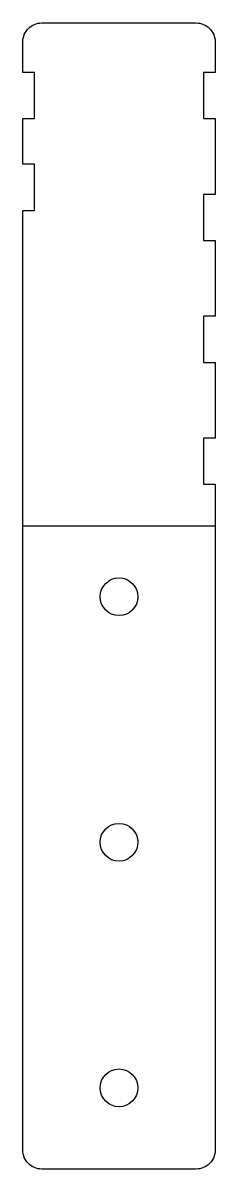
# Model space of a CAD drawing. Extents: x -26 to 26, y -173 to 130.
import ezdxf

# ---------------------------------------------------------------- set-up
doc = ezdxf.new("R2010")
doc.units = 0

msp = doc.modelspace()

# ---------------------------------------------------------------- linework, layer by layer
at = {"layer": '1'}
msp.add_lwpolyline([(25.5, 125.37), (25.5, 117.24), (22.4, 117.24), (22.4, 105.04), (25.5, 105.04), (25.5, 84.98), (22.4, 84.98), (22.4, 72.78), (25.5, 72.78), (25.5, 52.72), (22.4, 52.72), (22.4, 40.52), (25.5, 40.52), (25.5, 20.46), (22.4, 20.46), (22.4, 8.26), (25.5, 8.26), (25.5, -168, -0.414214), (20.5, -173), (-20.5, -173, -0.414214), (-25.5, -168), (-25.5, 80.76), (-22.4, 80.76), (-22.4, 92.96), (-25.5, 92.96), (-25.5, 105.04), (-22.4, 105.04), (-22.4, 117.24), (-25.5, 117.24), (-25.5, 125.37, -0.414214), (-20.5, 130.37), (20.5, 130.37, -0.414214)], format="xyb", close=True, dxfattribs=at)
for centre in [(0, -21.5), (0, -86.5), (0, -151.5)]:
    msp.add_circle(centre, 5, dxfattribs=at)
at = {"layer": '2'}
msp.add_line((25.5, -2.81), (-25.5, -2.81), dxfattribs=at)

doc.saveas('drawing.dxf')
